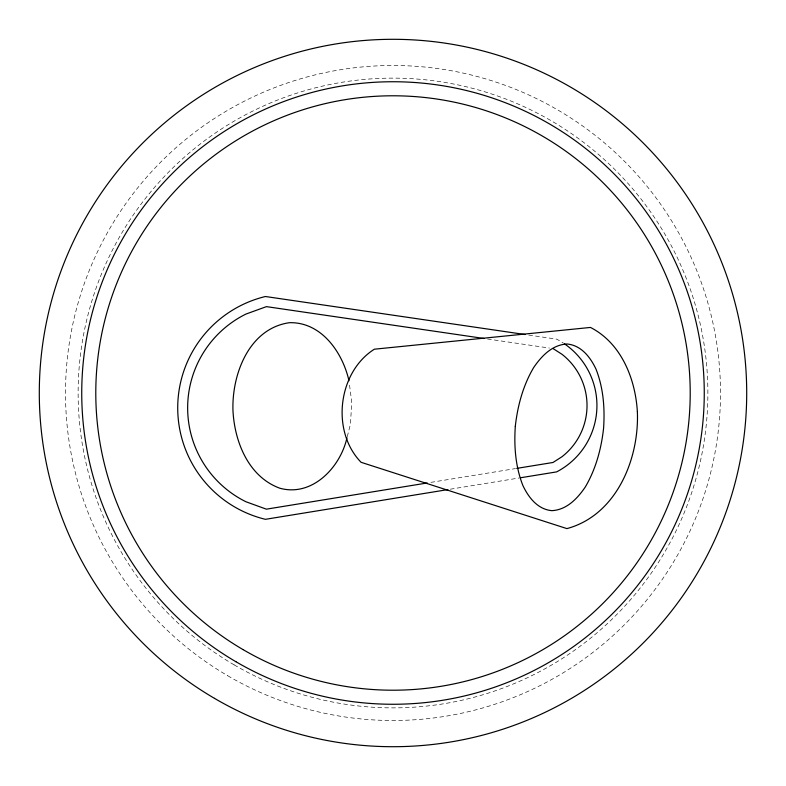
<?xml version="1.0" encoding="UTF-8"?>
<svg xmlns="http://www.w3.org/2000/svg" width="786" height="786" viewBox="0 0 786 786"><rect width="100%" height="100%" fill="white"/><g stroke="black" fill="none" stroke-linecap="round" stroke-linejoin="round"><path stroke-width="0.59" stroke-dasharray="3.93 2.95" d="M347.274 436.633L350.468 424.057L351.745 402.265L349.279 383.146M430.866 482.368L515.537 468.584M450.299 489.206L519.173 477.986M528.723 335.052L556.635 339.139A74.808 74.808 0 0 1 563.474 343.168M487.507 338.992L549.453 348.06M227.734 675.744A327.507 327.507 0 0 0 720.497 394.749A327.507 327.507 0 0 0 230.77 108.497A327.507 327.507 0 0 0 227.734 675.744M234.11 664.848A314.881 314.881 0 0 0 707.872 394.68A314.881 314.881 0 0 0 237.018 119.472A314.881 314.881 0 0 0 234.11 664.848"/><path stroke-width="1.18" d="M346.98 437.782C340.417 467.277 312.278 497.224 279.777 488.204C248.376 476.699 234.493 441.594 232.961 410.43C231.772 374.234 249.113 328.401 289.454 322.692C321.474 321.867 342.588 352.452 348.974 380.758M427.24 482.968L266.366 509.171L245.92 501.743A104.685 104.685 0 0 1 245.92 314.076L266.444 306.628L483.862 338.461M516.746 468.387L553.03 462.473L561.99 456.725A64.904 64.904 0 0 0 561.99 354.299L553.098 348.591M447.882 489.599L265.422 519.32A114.609 114.609 0 0 1 265.422 296.509L525.087 334.522M520.381 477.79L556.635 471.885A74.808 74.808 0 0 0 564.417 343.806M515.311 426.287C513.936 446.31 515.459 466.697 522.887 485.522C528.526 497.509 537.693 509.387 551.87 510.664C566.726 509.888 577.425 498.56 585.295 486.996C595.817 469.114 601.28 448.885 603.569 428.37C604.955 408.347 603.422 387.96 596.004 369.145C590.365 357.149 581.198 345.27 567.02 343.993C552.165 344.769 541.456 356.107 533.596 367.661C523.063 385.543 517.61 405.773 515.311 426.287M637.367 411.618C639.362 459.034 616.391 515.243 566.912 528.605L361.088 462.306C330.877 431.367 337.793 372.318 374.352 349.2L590.473 327.438C621.284 343.197 635.334 378.675 637.367 411.618M214.509 698.371A353.71 353.71 0 0 0 746.7 394.886A353.71 353.71 0 0 0 217.791 85.743A353.71 353.71 0 0 0 214.509 698.371M235.928 661.724A311.256 311.256 0 0 0 704.256 394.66A311.256 311.256 0 0 0 238.816 122.616A311.256 311.256 0 0 0 235.928 661.724M243.021 649.59A297.206 297.206 0 0 0 690.206 394.592A297.206 297.206 0 0 0 245.772 134.819A297.206 297.206 0 0 0 243.021 649.59"/></g></svg>
